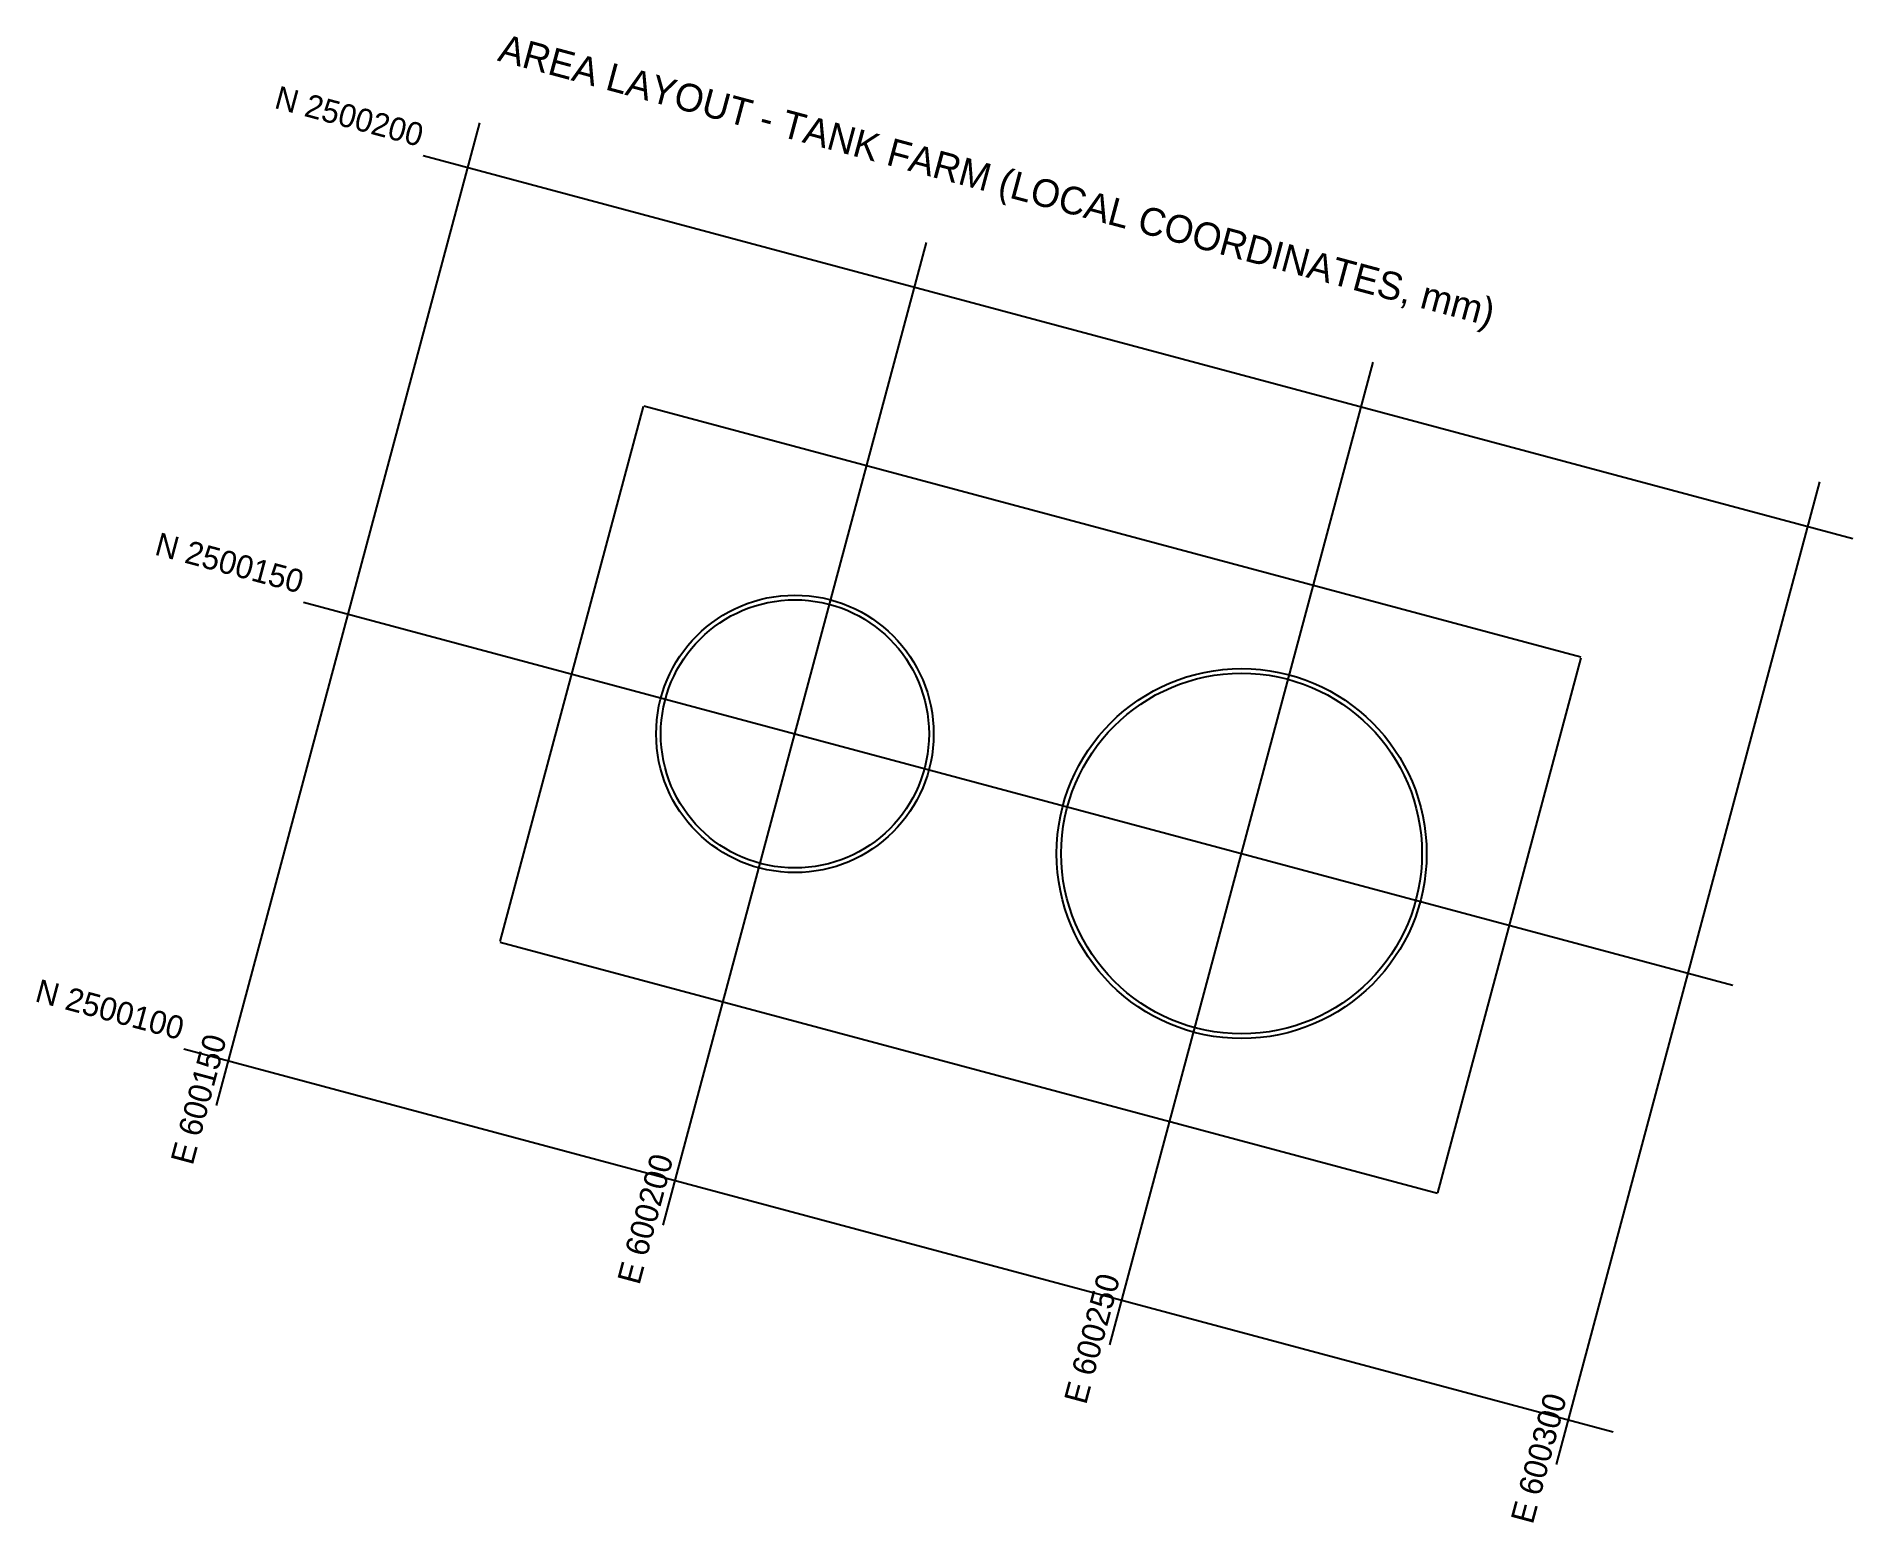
# Model space of a CAD drawing. Header units: millimetres. Extents: x -30438 to 165941, y -47354 to 113376.
import ezdxf

# ---------------------------------------------------------------- set-up
doc = ezdxf.new("R2010")
doc.units = ezdxf.units.MM
for name, color, linetype in [('BUND', 30, 'CONTINUOUS'), ('GRID', 8, 'CONTINUOUS'), ('GRID_TEXT', 7, 'CONTINUOUS'), ('TANKS', 6, 'CONTINUOUS'), ('TITLE', 2, 'CONTINUOUS')]:
    doc.layers.add(name, color=color, linetype=linetype)

msp = doc.modelspace()

# ---------------------------------------------------------------- linework, layer by layer
at = {"layer": 'BUND'}
for p, q in [((35181, 73343), (19678, 15485)), ((136568, 46229), (35243, 73379)), ((121100, -11691), (136604, 46167)), ((19714, 15423), (121039, -11727))]:
    msp.add_line(p, q, dxfattribs=at)
at = {"layer": 'GRID'}
for p, q in [((-10953, -2241), (17517, 104010)), ((11393, 100475), (165941, 59064)), ((37343, -15182), (65813, 91069)), ((85639, -28123), (114109, 78128)), ((133936, -41064), (162406, 65188)), ((-1548, 52179), (153000, 10768)), ((-14489, 3882), (140059, -37529))]:
    msp.add_line(p, q, dxfattribs=at)
at = {"layer": 'TANKS'}
for centre, radius in [((51578, 37944), 15000), ((51578, 37944), 14500), ((99874, 25003), 20000), ((99874, 25003), 19500)]:
    msp.add_circle(centre, radius, dxfattribs=at)

# ---------------------------------------------------------------- texts
at = {"layer": 'GRID_TEXT'}
for s, rotation, p in [('N 2500200', -15, (-4821, 105648)), ('N 2500150', -15, (-17762, 57351)), ('N 2500100', -15, (-30703, 9055)), ('E 600150', 75, (-13538, -8796)), ('E 600200', 75, (34758, -21737)), ('E 600250', 75, (83055, -34678)), ('E 600300', 75, (131351, -47619))]:
    msp.add_text(s, height=2500, rotation=rotation, dxfattribs=at).set_placement(p)
at = {"layer": 'TITLE'}
msp.add_text('AREA LAYOUT - TANK FARM (LOCAL COORDINATES, mm)', height=3000, rotation=-15, dxfattribs=at).set_placement((19328, 110772))

doc.saveas('drawing.dxf')
